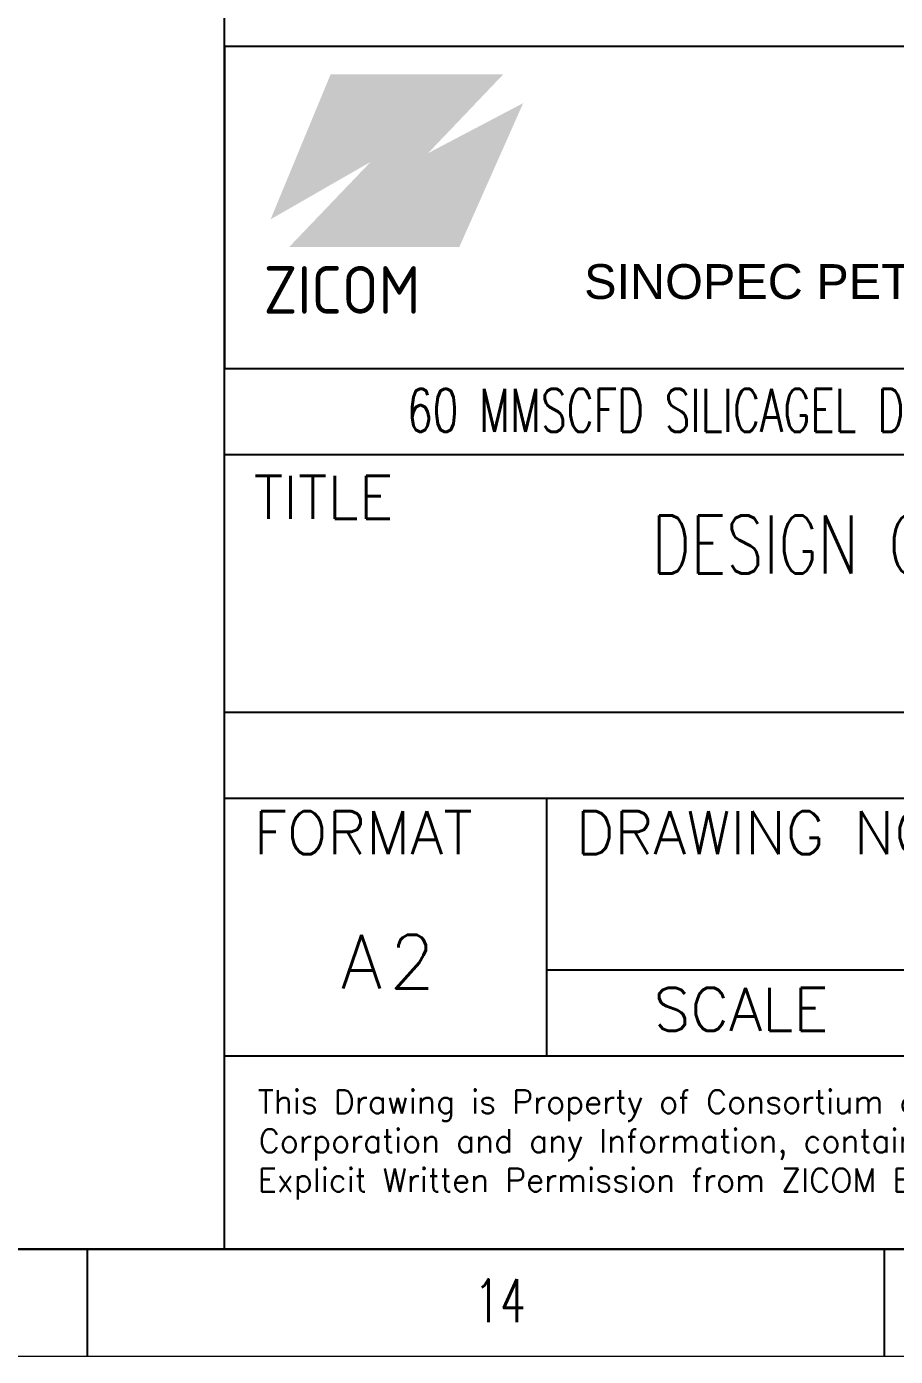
# Model space of a CAD drawing. Header units: inches. Extents: x 112 to 4169, y -2569 to 841.
# Drawn here: x 905.5 to 972.4, y -2569 to -2466.7 of the extents above; entities that cross this region are included whole.
import ezdxf

# ---------------------------------------------------------------- set-up
doc = ezdxf.new("R2010")
doc.units = ezdxf.units.IN
doc.header["$MEASUREMENT"] = 0
doc.layers.add('BORDER', color=4, linetype='Continuous')
doc.layers.add('TEG BORDER', color=7, linetype='Continuous')
doc.layers.add('E-MDB', color=1, linetype='Continuous', lineweight=30)
doc.styles.add('1', font='isocp.shx')
doc.styles.add('HZTXT', font='simplexs.shx', dxfattribs={"width": 0.7, "bigfont": 'hztxt.shx'})
doc.styles.get("Standard").update_dxf_attribs({"font": 'arial.ttf'})
doc.styles.add('TAVE1', font='ROMANS.shx', dxfattribs={"width": 0.75})
doc.styles.add('TEG BORDER', font='txt_qlt.shx', dxfattribs={"width": 0.7, "bigfont": 'hztxt.shx'})

# ---------------------------------------------------------------- blocks, each defined once
blk = doc.blocks.new('240 BORDER A2')
at = {"linetype": 'Continuous', "lineweight": -3, "true_color": 0xff3333}
blk.add_hatch(color=20, dxfattribs=at).paths.add_polyline_path([(502.917, 58.354), (499.947, 51.663), (492.026, 51.663), (495.812, 55.62), (491.153, 52.943), (493.948, 59.692), (501.986, 59.692), (498.491, 56.027)])
at = {"linetype": 'Continuous'}
blk.add_line((5, 5), (489, 5), dxfattribs=at)
for p, q in [((482.625, 0), (482.625, 5)), ((489, 5), (589, 5)), ((519.75, 0), (519.75, 5))]:
    blk.add_line(p, q)
at = {"color": 5, "lineweight": 15}
blk.add_lwpolyline([(0, 420), (594, 420), (594, 0), (0, 0)], close=True, dxfattribs=at)
blk.add_lwpolyline([(5, 415), (589, 415), (589, 5), (5, 5)], close=True)
at = {"layer": 'TEG BORDER'}
for p, q in [((489, 5), (489, 116)), ((489, 46), (589, 46)), ((489, 42), (589, 42)), ((489, 30), (589, 30)), ((489, 26), (589, 26)), ((504, 26), (504, 14)), ((504, 18), (574, 18)), ((489, 14), (589, 14)), ((489, 14), (589, 14))]:
    blk.add_line(p, q, dxfattribs=at)
at = {"layer": 'TEG BORDER', "color": 0}
for q in [(489, 46), (589, 61)]:
    blk.add_line((489, 61), q, dxfattribs=at)
at = {"color": 7, "linetype": 'Continuous', "lineweight": -3}
blk.add_text('SINOPEC PETROLEUM ENGINEERING CORPORATION', height=1.62, dxfattribs=at).set_placement((505.755, 49.237))
at = {"linetype": 'Continuous', "lineweight": -3, "style": 'HZTXT', "width": 0.7}
blk.add_text('60 MMSCFD SILICAGEL DEHYDRATION TYPE NATURAL GAS PROCESS PLANT', height=2, dxfattribs=at).set_placement((497.505, 43.049))
at = {"insert": (500.672, 1.593), "char_height": 2, "width": 2, "attachment_point": 7, "style": 'TEG BORDER'}
blk.add_mtext('\\pi-0.033333;14', dxfattribs=at)
at = {"layer": 'BORDER', "color": 172, "linetype": 'Continuous', "lineweight": -3, "style": '1'}
blk.add_text('ZICOM', height=2.2147, dxfattribs=at).set_placement((490.829, 48.552))
at = {"layer": 'TEG BORDER', "style": 'TEG BORDER'}
for s, height, p in [(' TITLE', 2, (489, 39)), (' FORMAT', 2, (489, 23.382)), (' DRAWING NO.', 2, (504, 23.382)), ('A', 2.5, (494.425, 17.132)), ('2', 2.5, (496.675, 17.132)), ('SCALE', 2, (508.99, 15.164))]:
    blk.add_text(s, height=height, dxfattribs=at).set_placement(p)
at = {"layer": 'TEG BORDER', "color": 7, "style": 'TEG BORDER'}
for s, p in [('This Drawing is Property of Consortium of ZICOM Equipment Pte Ltd., & Sinopec Petroleum Engineering', (490.561, 11.315)), ('Corporation and any Information, contained in this Drawing will not be Reproduced, Disclosed to others without', (490.612, 9.492)), ('Explicit Written Permission from ZICOM Equipment Pte Ltd., & Sinopec Petroleum Engineering Corporation.', (490.561, 7.67))]:
    blk.add_text(s, height=1.0875, dxfattribs=at).set_placement(p)

msp = doc.modelspace()

# ---------------------------------------------------------------- block references
at = {"xscale": 1.652949273830399, "yscale": 1.652949273830399, "zscale": 1.652949273830399}
msp.add_blockref('240 BORDER A2', (112.48, -2569.03), dxfattribs=at)

# ---------------------------------------------------------------- texts
at = {"layer": 'E-MDB', "color": 0, "lineweight": 0, "style": 'TAVE1', "width": 0.75}
msp.add_text('DESIGN OF BUILDING ELECTRICAL SYSTEM', height=4.4651, dxfattribs=at).set_placement((953.67, -2508.77))

doc.saveas('drawing.dxf')
